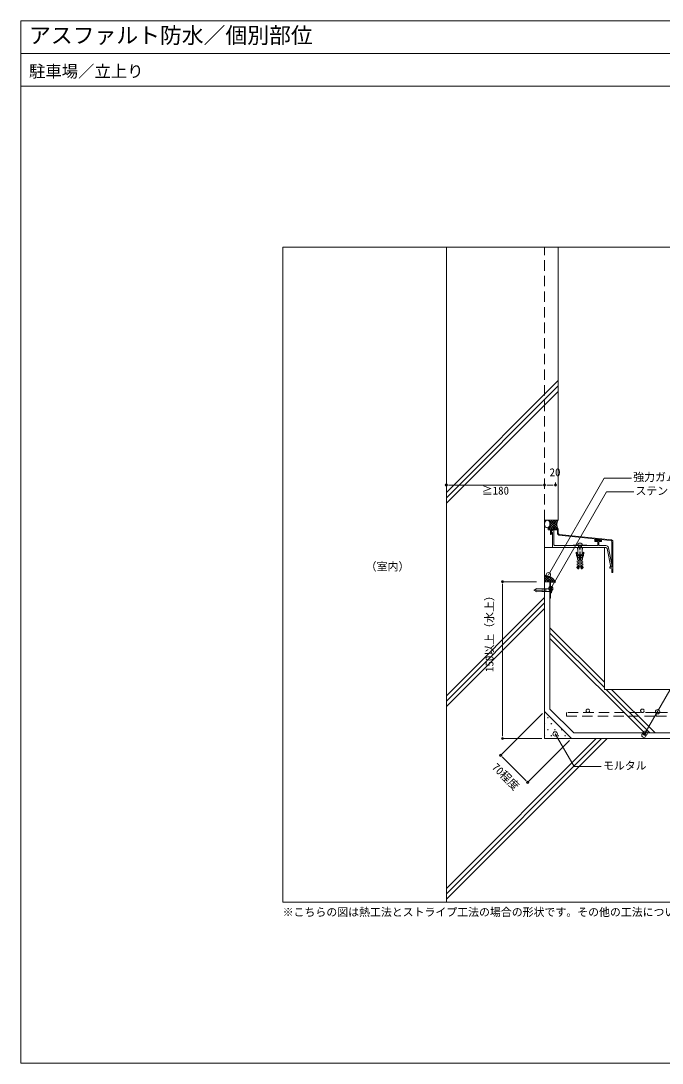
# Model space of a CAD drawing. Units: millimetres, scale not verified. Extents: x -1380 to 1380, y -955 to 955.
# Drawn here: x -1380 to -204, y -955 to 955 of the extents above; entities that cross this region are included whole.
import ezdxf
from ezdxf.enums import TextEntityAlignment as Align

# ---------------------------------------------------------------- set-up
doc = ezdxf.new("R2010")
doc.units = ezdxf.units.MM
doc.header["$LTSCALE"] = 3
doc.linetypes.add('USER1', pattern=[9.525, 6.35, -3.175])
for name, color, linetype, lineweight in [('0-0_0', 7, 'Continuous', 9), ('0-1_HATCH', 9, 'Continuous', 18), ('0-2_KUTAI', 3, 'Continuous', 18), ('0-3_BOUSUI', 1, 'Continuous', 18), ('0-4_MOJI', 7, 'Continuous', 18), ('0-5_TENSEN', 4, 'USER1', 18), ('0-7_KASAGI', 150, 'Continuous', 18), ('0-8_sunpo', 7, 'Continuous', 18), ('0-9_KANAMONO_SCREW', 4, 'Continuous', 18), ('0-A_KANAMONO', 4, 'Continuous', 18), ('0-B_WAKU', 7, 'Continuous', 18)]:
    doc.layers.add(name, color=color, linetype=linetype, lineweight=lineweight)
doc.styles.add('ＭＳ ゴシック', font='')
doc.styles.get('ＭＳ ゴシック').set_extended_font_data('MS Gothic')

# ---------------------------------------------------------------- blocks, each defined once
blk = doc.blocks.new('_DOT')
at = {"layer": '0-0_0'}
for p, q in [((-0.5, 0), (-1, 0)), ((0.25, 0), (-0.25, 0))]:
    blk.add_line(p, q, dxfattribs=at)
blk.add_circle((0, 0), 0.25, dxfattribs=at)

msp = doc.modelspace()

# ---------------------------------------------------------------- linework, layer by layer
at = {"layer": '0-0_0', "lineweight": 18}
msp.add_line((-1379.957, 895.031), (1380.043, 895.031), dxfattribs=at)
msp.add_lwpolyline([(-899.957, -659.969), (900.043, -659.969), (900.043, 540.031), (-899.957, 540.031)], close=True, dxfattribs=at)
at = {"layer": '0-1_HATCH'}
for p, q in [((-599.96, 90.834), (-394.958, 295.836)), ((-599.96, 80.934), (-394.958, 285.937)), ((-599.96, 71.035), (-394.958, 276.037)), ((-599.96, -281.732), (-419.96, -101.732)), ((-599.96, -291.631), (-419.96, -111.631)), ((-599.96, -301.531), (-419.96, -121.531)), ((-409.958, -156.971), (-309.957, -256.972)), ((-409.958, -166.871), (-309.957, -266.872)), ((-409.958, -176.771), (-236.76, -349.969)), ((-306.86, -269.969), (-226.86, -349.969)), ((-296.961, -269.969), (-216.961, -349.969)), ((-419.96, -311.072), (-419.373, -311.072)), ((-419.771, -311.07), (-419.62, -310.809)), ((-414.61, -322.071), (-413.023, -322.071)), ((-414.216, -322.07), (-414.47, -321.63)), ((-414.015, -322.065), (-414.015, -321.43)), ((-413.817, -322.065), (-413.817, -321.271)), ((-413.618, -322.065), (-413.618, -321.43)), ((-413.421, -322.068), (-413.167, -321.629)), ((-419.96, -333.069), (-419.373, -333.069)), ((-419.771, -333.067), (-419.517, -332.627)), ((-414.216, -344.067), (-414.47, -343.627)), ((-414.015, -344.062), (-414.015, -343.427)), ((-413.817, -344.062), (-413.817, -343.268)), ((-413.618, -344.062), (-413.618, -343.427)), ((-413.421, -344.065), (-413.167, -343.626)), ((-408.26, -333.069), (-406.673, -333.069)), ((-407.866, -333.069), (-408.12, -332.629)), ((-407.665, -333.063), (-407.665, -332.428)), ((-407.467, -333.063), (-407.467, -332.269)), ((-407.268, -333.063), (-407.268, -332.428)), ((-407.071, -333.067), (-406.817, -332.627)), ((-401.516, -344.067), (-401.77, -343.627)), ((-401.315, -344.062), (-401.315, -343.427)), ((-401.117, -344.062), (-401.117, -343.268)), ((-400.918, -344.062), (-400.918, -343.427)), ((-400.721, -344.065), (-400.467, -343.626)), ((-388.816, -344.067), (-389.07, -343.627)), ((-388.615, -344.062), (-388.615, -343.427)), ((-388.417, -344.062), (-388.417, -343.268)), ((-388.218, -344.062), (-388.218, -343.427)), ((-388.021, -344.065), (-387.767, -343.626)), ((-599.96, -634.689), (-325.24, -359.969)), ((-599.96, -644.589), (-315.34, -359.969)), ((-599.96, -654.488), (-305.441, -359.969)), ((-419.96, -355.066), (-419.373, -355.066)), ((-419.771, -355.064), (-419.517, -354.624)), ((-414.61, -344.068), (-413.023, -344.068)), ((-408.26, -355.066), (-406.673, -355.066)), ((-407.866, -355.066), (-408.12, -354.626)), ((-407.665, -355.06), (-407.665, -354.425)), ((-407.467, -355.06), (-407.467, -354.266)), ((-407.268, -355.06), (-407.268, -354.425)), ((-407.071, -355.064), (-406.817, -354.624)), ((-401.91, -344.068), (-400.323, -344.068)), ((-395.56, -355.066), (-393.973, -355.066)), ((-395.166, -355.066), (-395.42, -354.626)), ((-394.965, -355.06), (-394.965, -354.425)), ((-394.767, -355.06), (-394.767, -354.266)), ((-394.568, -355.06), (-394.568, -354.425)), ((-394.371, -355.064), (-394.117, -354.624)), ((-389.21, -344.068), (-387.623, -344.068)), ((-382.86, -355.066), (-381.273, -355.066)), ((-382.466, -355.066), (-382.72, -354.626)), ((-382.265, -355.06), (-382.265, -354.425)), ((-382.067, -355.06), (-382.067, -354.266)), ((-381.868, -355.06), (-381.868, -354.425)), ((-381.671, -355.064), (-381.417, -354.624))]:
    msp.add_line(p, q, dxfattribs=at)
at = {"layer": '0-2_KUTAI'}
for p, q in [((-599.96, 540.031), (-599.96, -659.969)), ((-394.958, 40.031), (-394.958, 540.031)), ((-394.958, 40.031), (-419.96, 40.031)), ((-309.957, -9.969), (-419.96, -9.969)), ((-309.957, -269.969), (-309.957, -9.969)), ((-40.085, -269.969), (-309.957, -269.969)), ((-370.46, -359.969), (-419.96, -310.469))]:
    msp.add_line(p, q, dxfattribs=at)
at = {"layer": '0-2_KUTAI', "linetype": 'USER1'}
msp.add_line((-419.96, 40.031), (-419.96, 540.031), dxfattribs=at)
at = {"layer": '0-2_KUTAI'}
msp.add_lwpolyline([(900.043, -359.969), (-419.96, -359.969), (-419.96, 40.031)], dxfattribs=at)
at = {"layer": '0-3_BOUSUI'}
for p, q in [((-396.689, 24.031), (-412.689, 40.031)), ((-412.014, 38.687), (-410.671, 40.031)), ((-411.458, 25.774), (-397.2, 40.031)), ((-410.378, 35.834), (-406.181, 40.031)), ((-410.056, 31.666), (-401.691, 40.031)), ((-397.058, 28.89), (-408.199, 40.031)), ((-397.317, 33.639), (-403.709, 40.031)), ((-396.425, 37.237), (-399.219, 40.031)), ((-410.16, 24.031), (-411.458, 25.329)), ((-405.669, 24.031), (-410.795, 29.157)), ((-401.179, 24.031), (-409.962, 32.814)), ((-408.71, 24.031), (-396.886, 35.855)), ((-404.22, 24.031), (-397.362, 30.89)), ((-399.73, 24.031), (-396.565, 27.197)), ((-395.24, 24.031), (-395.07, 24.201)), ((-419.96, -64.207), (-417.287, -61.534)), ((-419.96, -68.626), (-413.563, -62.229)), ((-412.25, -72.835), (-419.96, -65.124)), ((-416.669, -72.835), (-419.96, -69.544)), ((-409.96, -72.835), (-419.96, -72.835)), ((-419.749, -72.835), (-410.328, -63.414)), ((-407.831, -72.835), (-419.234, -61.431)), ((-415.33, -72.835), (-407.482, -64.987)), ((-403.411, -72.835), (-414.178, -62.067)), ((-410.91, -72.835), (-404.977, -66.901)), ((-406.491, -72.835), (-402.792, -69.136)), ((-403.765, -68.061), (-404.276, -67.55)), ((-402.071, -72.835), (-400.93, -71.693))]:
    msp.add_line(p, q, dxfattribs=at)
msp.add_lwpolyline([(-409.96, -102.835), (-409.956, -306.331), (-366.318, -349.969), (900.043, -349.969)], dxfattribs=at)
for centre, radius, start, end in [((-383.121, 32.031), 14.287, 145.94738, 214.05262), ((-419.404, -83.189), 21.759, 28.41663, 91.46344)]:
    msp.add_arc(centre, radius, start, end, dxfattribs=at)
msp.add_ellipse((-414.96, 33.031), major_axis=(0, 7), ratio=0.714286, start_param=3.68269218, end_param=9.77220987, dxfattribs=at)
at = {"layer": '0-4_MOJI'}
for points in [[(-260.456, 117.213), (-310.456, 117.213), (-412.75, -59.967)], [(-256.374, 91.97), (-306.374, 91.97), (-408.669, -85.21)], [(-22.278, -67.743), (-72.278, -67.743), (-237.675, -354.219)], [(-315.866, -411.515), (-365.866, -411.515), (-400.452, -351.61)]]:
    msp.add_lwpolyline(points, dxfattribs=at)
for centre in [(-412.75, -59.967), (-408.669, -85.21), (-212.722, -311.001), (-400.452, -351.61), (-237.675, -354.219), (-235.379, -350.244)]:
    msp.add_circle(centre, 4, dxfattribs=at)
at = {"layer": '0-5_TENSEN'}
for points in [[(-215.588, -312.476), (-379.537, -312.476), (-379.537, -318.938), (-215.588, -318.938)], [(-51.64, -312.476), (-215.588, -312.476), (-215.588, -318.938), (-51.64, -318.938)]]:
    msp.add_lwpolyline(points, close=True, dxfattribs=at)
for centre in [(-340.588, -309.245), (-240.588, -309.245)]:
    msp.add_circle(centre, 3.231, dxfattribs=at)
at = {"layer": '0-7_KASAGI'}
for p, q in [((-406.126, 20.99), (-407.354, 18.005)), ((-403.468, 22.229), (-404.276, 22.229)), ((-402.968, -4.969), (-402.968, 21.729)), ((-408.758, 14.031), (-408.225, 14.031)), ((-407.809, 14.253), (-406.165, 16.72)), ((-327.468, 2.331), (-327.468, 5.842)), ((-324.668, 2.831), (-327.468, 5.631)), ((-325.79, 2.831), (-327.468, 4.509)), ((-326.913, 2.831), (-327.468, 3.386)), ((-327.468, 2.331), (-327.468, 1.331)), ((-315.968, 2.831), (-326.968, 2.831)), ((-326.968, 0.831), (-322.968, 0.831)), ((-323.545, 2.831), (-326.453, 5.739)), ((-322.423, 2.831), (-325.203, 5.612)), ((-321.3, 2.831), (-323.954, 5.484)), ((-320.178, 2.831), (-322.704, 5.357)), ((-322.468, 0.331), (-322.468, -5.969)), ((-319.055, 2.831), (-321.454, 5.23)), ((-320.468, -5.969), (-320.468, 0.331)), ((-317.933, 2.831), (-320.205, 5.103)), ((-319.968, 0.831), (-315.968, 0.831)), ((-316.81, 2.831), (-318.955, 4.976)), ((-315.468, 2.611), (-317.705, 4.849)), ((-315.468, 3.734), (-316.455, 4.721)), ((-315.468, 2.331), (-315.468, 4.621)), ((-315.468, 1.331), (-315.468, 2.331)), ((-307.545, -6.469), (-319.968, -6.469)), ((-296.458, -0.476), (-296.458, -45.969)), ((-300.458, -46.225), (-300.458, -46.594)), ((-296.458, -45.969), (-299.923, -45.727)), ((-295.958, -55.969), (-295.458, -55.969))]:
    msp.add_line(p, q, dxfattribs=at)
for points in [[(-411.458, 24.331), (-411.458, 27.031), (-411.458, 27.031), (-413.258, 27.031), (-413.258, 23.031)], [(-412.758, 22.531), (-409.258, 22.531), (-409.258, 14.531)], [(-294.958, -55.469), (-294.958, 2.071), (-297.485, 4.298), (-393.121, 14.031), (-394.958, 15.868), (-394.958, 24.031), (-411.158, 24.031)], [(-406.331, 17.031), (-407.958, 17.031), (-407.958, 22.531), (-396.458, 22.531), (-396.458, 15.246), (-393.804, 12.593), (-299.602, 3.006)], [(-407.169, 17.729), (-405.468, 17.729), (-405.468, -9.969), (-307.852, -9.969)], [(-322.968, -6.469), (-354.458, -6.469), (-354.958, -6.969), (-355.458, -6.469), (-401.468, -6.469)], [(-305.402, -11.972), (-298.534, -45.824), (-296.992, -45.931), (-296.992, -45.931)], [(-296.458, -45.433), (-296.458, -40.969), (-302.645, -10.475)], [(-299.415, -48.022), (-296.458, -48.969), (-296.458, -55.469)]]:
    msp.add_lwpolyline(points, dxfattribs=at)
for centre, radius, start, end in [((-412.758, 23.031), 0.5, 180, 270), ((-411.158, 24.331), 0.3, 180, 270), ((-404.276, 20.229), 2, 89.99999, 157.63207), ((-403.468, 21.729), 0.5, 0, 90), ((-408.758, 14.531), 0.5, 180, 269.98648), ((-408.225, 14.531), 0.5, 269.97907, 326.31774), ((-407.169, 17.929), 0.2, 157.63221, 270.00001), ((-406.331, 16.831), 0.2, 326.30991, 90.00001), ((-326.968, 2.331), 0.5, 90, 180), ((-326.968, 1.331), 0.5, 180, 270), ((-322.968, 0.331), 0.5, 0, 90), ((-319.968, 0.331), 0.5, 90, 180), ((-315.968, 2.331), 0.5, 0, 90), ((-315.968, 1.331), 0.5, 270, 0), ((-299.958, -0.476), 3.5, 0.00001, 84.17364), ((-401.468, -4.969), 1.5, 180, 270), ((-322.968, -5.969), 0.5, 270, 0), ((-319.968, -5.969), 0.5, 180, 270), ((-307.852, -12.469), 2.5, 11.46953, 90), ((-307.545, -11.469), 5, 11.46953, 90), ((-299.958, -46.225), 0.5, 86.00002, 180), ((-298.958, -46.594), 1.5, 179.99998, 252.25922), ((-296.958, -45.433), 0.5, 266, 0), ((-295.958, -55.469), 0.5, 180, 270), ((-295.458, -55.469), 0.5, 270, 0)]:
    msp.add_arc(centre, radius, start, end, dxfattribs=at)
at = {"layer": '0-8_sunpo'}
for p, q in [((-599.868, 109.336), (-599.868, 104.336)), ((-591.868, 104.336), (-427.96, 104.336)), ((-419.96, 109.336), (-419.96, 104.387)), ((-419.96, 109.336), (-419.96, 104.336)), ((-411.96, 104.387), (-407.96, 104.387)), ((-399.96, 109.336), (-399.96, 104.387)), ((-434.959, -72.835), (-497.035, -72.835)), ((-497.035, -351.969), (-497.035, -80.835)), ((-423.496, -314.004), (-500.46, -390.969)), ((-424.96, -359.969), (-497.035, -359.969)), ((-373.996, -363.504), (-450.96, -440.469)), ((-494.804, -396.626), (-456.617, -434.812))]:
    msp.add_line(p, q, dxfattribs=at)
at = {"layer": '0-9_KANAMONO_SCREW'}
for p, q in [((-358.958, -14.969), (-358.958, -9.969)), ((-357.466, -5.478), (-357.466, -9.969)), ((-356.466, -5.478), (-356.466, -9.969)), ((-355.958, -9.969), (-354.958, -14.969)), ((-354.958, -14.969), (-354.958, -9.969)), ((-353.958, -9.969), (-354.958, -14.969)), ((-353.466, -5.478), (-353.466, -9.969)), ((-352.466, -5.478), (-352.466, -9.969)), ((-350.958, -14.969), (-350.958, -9.969)), ((-360.471, -46.746), (-356.975, -46.929)), ((-349.445, -46.746), (-352.94, -46.929)), ((-435.983, -86.64), (-438.903, -87.85)), ((-435.983, -89.829), (-438.903, -88.619)), ((-436.58, -86.887), (-435.983, -89.277)), ((-421.816, -88.026), (-435.983, -87.401)), ((-421.816, -88.443), (-435.983, -89.068)), ((-435.983, -89.068), (-435.983, -90.735)), ((-435.983, -90.735), (-434.834, -91.309)), ((-435.193, -87.436), (-434.798, -89.016)), ((-424.73, -85.606), (-434.834, -85.16)), ((-424.73, -90.863), (-434.834, -91.309)), ((-433.929, -87.492), (-433.562, -88.961)), ((-432.665, -87.548), (-432.325, -88.906)), ((-431.401, -87.603), (-431.089, -88.852)), ((-430.137, -87.659), (-429.853, -88.797)), ((-428.873, -87.715), (-428.616, -88.743)), ((-427.609, -87.771), (-427.38, -88.688)), ((-426.345, -87.826), (-426.144, -88.634)), ((-425.081, -87.882), (-424.907, -88.579)), ((-424.739, -85.814), (-424.73, -85.606)), ((-421.825, -85.943), (-424.739, -85.814)), ((-421.825, -90.526), (-424.739, -90.655)), ((-424.739, -90.655), (-424.73, -90.863)), ((-424.531, -85.823), (-424.522, -85.615)), ((-424.531, -90.646), (-424.522, -90.854)), ((-422.024, -85.725), (-424.522, -85.615)), ((-422.024, -90.744), (-424.522, -90.854)), ((-423.817, -87.938), (-423.671, -88.525)), ((-422.554, -87.994), (-422.434, -88.47)), ((-422.033, -85.933), (-422.024, -85.725)), ((-422.033, -90.536), (-422.024, -90.744)), ((-421.825, -85.943), (-421.816, -85.735)), ((-421.825, -90.526), (-421.816, -90.735)), ((-409.993, -85.735), (-421.816, -85.735)), ((-421.816, -88.026), (-421.816, -88.443)), ((-409.993, -90.735), (-421.816, -90.735)), ((-420.149, -85.735), (-420.149, -90.735)), ((-417.649, -85.735), (-417.649, -90.735)), ((-409.16, -83.651), (-409.16, -84.901)), ((-409.16, -83.651), (-407.493, -83.651)), ((-409.16, -84.901), (-409.16, -91.568)), ((-409.16, -91.568), (-409.16, -92.818)), ((-407.493, -92.818), (-409.16, -92.818)), ((-407.493, -83.651), (-407.493, -92.818)), ((-407.077, -84.693), (-407.493, -84.693)), ((-407.493, -91.776), (-407.077, -91.776)), ((-407.077, -91.776), (-407.077, -84.693)), ((-407.077, -84.693), (-406.868, -85.735)), ((-406.868, -90.735), (-407.077, -91.776)), ((-406.868, -90.735), (-406.868, -85.735))]:
    msp.add_line(p, q, dxfattribs=at)
msp.add_lwpolyline([(-342.458, -5.469), (-367.458, -5.469), (-367.458, -6.469), (-342.458, -6.469)], close=True, dxfattribs=at)
for points in [[(-349.706, -41.753), (-351.651, -42.856), (-351.547, -44.853), (-349.549, -44.749), (-349.445, -46.746), (-351.337, -48.848), (-352.835, -48.926), (-354.458, -17.969), (-354.958, -17.969), (-355.458, -17.969), (-357.08, -48.926), (-358.578, -48.848), (-360.471, -46.746), (-360.366, -44.749), (-358.369, -44.853), (-358.264, -42.856), (-360.209, -41.753), (-360.104, -39.756), (-358.107, -39.86), (-358.002, -37.863), (-359.947, -36.76), (-359.842, -34.762), (-357.845, -34.867), (-357.741, -32.87), (-359.685, -31.767), (-359.581, -29.769), (-357.584, -29.874), (-357.479, -27.877), (-359.424, -26.773), (-359.319, -24.776), (-357.322, -24.881), (-357.217, -22.884), (-358.958, -21.969), (-358.958, -17.969), (-358.958, -14.969), (-359.958, -9.969), (-354.958, -9.969), (-349.958, -9.969), (-350.958, -14.969), (-350.958, -17.969)], [(-350.958, -17.969), (-350.958, -21.969), (-352.698, -22.884), (-352.593, -24.881), (-350.596, -24.776), (-350.491, -26.773), (-352.436, -27.877), (-352.332, -29.874), (-350.334, -29.769), (-350.23, -31.767), (-352.175, -32.87), (-352.07, -34.867), (-350.073, -34.762), (-349.968, -36.76), (-351.913, -37.863), (-351.808, -39.86), (-349.811, -39.756), (-349.706, -41.753)], [(-359.581, -29.769), (-361.078, -24.769), (-361.968, -19.427)], [(-360.982, -19.262), (-360.064, -24.769), (-358.518, -29.825)], [(-348.934, -19.262), (-349.851, -24.769), (-351.397, -29.825)], [(-350.334, -29.769), (-348.838, -24.769), (-347.947, -19.427)], [(-356.827, -44.099), (-354.958, -45.91), (-353.088, -44.099)], [(-435.983, -87.401), (-435.983, -85.735), (-434.834, -85.16)]]:
    msp.add_lwpolyline(points, dxfattribs=at)
for centre, radius, start, end in [((-361.475, -19.345), 0.5, 9.46232, 189.46231), ((-356.46, -5.598), 3, 128.61458, 177.54109), ((-354.958, -7.469), 5.4, 51.3178, 128.6822), ((-353.455, -5.598), 3, 2.45891, 51.38542), ((-348.44, -19.345), 0.5, 350.53769, 170.53768), ((-438.743, -88.235), 0.417, 112.5, 247.5), ((-409.993, -84.901), 0.833, 270, 0), ((-409.993, -91.568), 0.833, 0, 90)]:
    msp.add_arc(centre, radius, start, end, dxfattribs=at)
at = {"layer": '0-A_KANAMONO'}
msp.add_lwpolyline([(-409.96, -72.835), (-409.96, -102.835), (-409.16, -102.835), (-409.16, -73.635), (-399.96, -73.635), (-399.96, -72.835)], close=True, dxfattribs=at)
at = {"layer": '0-B_WAKU'}
for points in [[(-1379.957, -954.969), (1380.043, -954.969), (1380.043, 955.031), (-1379.957, 955.031)], [(1380.043, 835.031), (-1379.957, 835.031), (-1379.957, 955.031), (1380.043, 955.031)]]:
    msp.add_lwpolyline(points, close=True, dxfattribs=at)

# ---------------------------------------------------------------- block references
at = {"layer": '0-8_sunpo', "xscale": 8, "yscale": 8}
for p, rotation in [((-599.868, 104.336), 180), ((-419.96, 104.387), 180), ((-497.035, -72.835), 90), ((-497.035, -359.969), 270), ((-500.46, -390.969), 135), ((-450.96, -440.469), 315)]:
    msp.add_blockref('_DOT', p, dxfattribs=dict(at, rotation=rotation))
for p in [(-419.96, 104.336), (-399.96, 104.387)]:
    msp.add_blockref('_DOT', p, dxfattribs=at)

# ---------------------------------------------------------------- texts
at = {"layer": '0-4_MOJI', "style": 'ＭＳ ゴシック'}
for s, p in [('強力ガムシール', (-257.456, 107.213)), ('ステンレスアングル', (-253.374, 81.97)), ('（室内）', (-747.818, -56.687)), ('モルタル', (-312.866, -421.515)), ('※こちらの図は熱工法とストライプ工法の場合の形状です。その他の工法については出入隅の形状等一部が異なります。', (-899.957, -689.969))]:
    msp.add_text(s, height=14.66, dxfattribs=at).set_placement(p, align=Align.BOTTOM_LEFT)
at = {"layer": '0-8_sunpo', "style": 'ＭＳ ゴシック'}
for s, p in [('20', (-410.624, 116.104)), ('≧180', (-534.914, 82.473))]:
    msp.add_text(s, height=14.66, dxfattribs=at).set_placement(p, align=Align.BOTTOM_LEFT)
for s, rotation, p in [('150以上（水上）', 90, (-509.202, -238.126)), ('70程度', 315, (-520.673, -417.067))]:
    msp.add_text(s, height=14.66, rotation=rotation, dxfattribs=at).set_placement(p, align=Align.BOTTOM_LEFT)
at = {"layer": '0-B_WAKU', "style": 'ＭＳ ゴシック'}
for s, height, p in [('アスファルト防水／個別部位', 29.33, (-1364.957, 905.031)), ('駐車場／立上り', 21.99, (-1364.957, 845.031))]:
    msp.add_text(s, height=height, dxfattribs=at).set_placement(p, align=Align.BOTTOM_LEFT)

doc.saveas('drawing.dxf')
